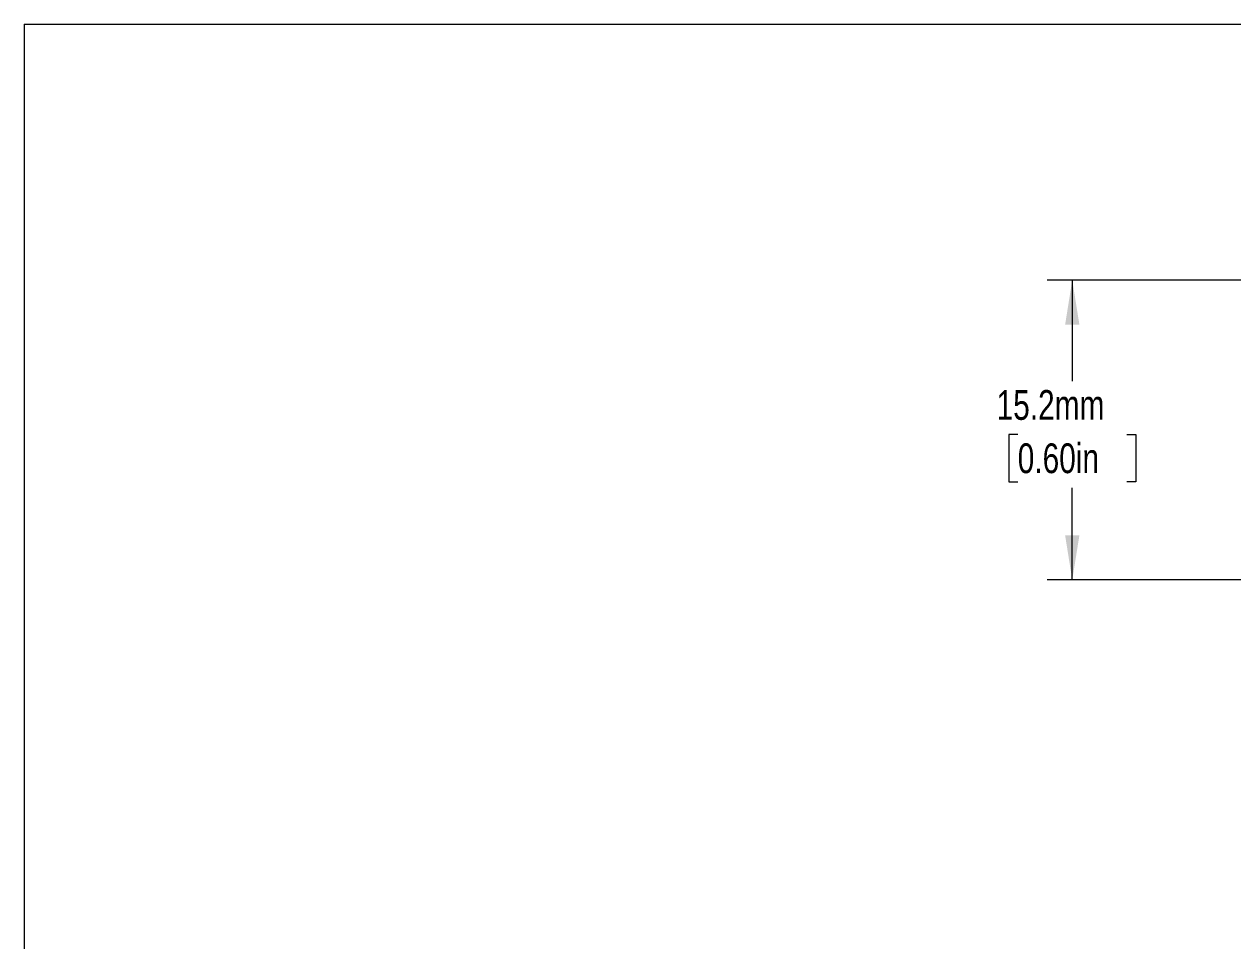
# Model space of a CAD drawing. Header units: millimetres. Extents: x 2 to 278, y 1 to 215.
# Drawn here: x 1.6 to 87.5, y 149.4 to 214.6 of the extents above; entities that cross this region are included whole.
import ezdxf

# ---------------------------------------------------------------- set-up
doc = ezdxf.new("R2010")
doc.units = ezdxf.units.MM
doc.styles.add('SLDTEXTSTYLE0', font='TXT', dxfattribs={"width": 0.75})
doc.dimstyles.new('SLDDIMSTYLE2', dxfattribs={"dimtxt": 2.116667, "dimasz": 3.175, "dimexe": 0, "dimexo": 0.0625, "dimgap": 0.529167, "dimtad": 0, "dimtih": 1, "dimtoh": 1, "dimdec": 1, "dimlfac": 0.714286, "dimrnd": 1e-09, "dimzin": 12, "dimdsep": 46, "dimtxsty": 'SLDTEXTSTYLE0', "dimsah": 1, "dimcen": 0.09, "dimadec": 0, "dimazin": 3, "dimtfac": 1, "dimtdec": 1, "dimtofl": 0, "dimtmove": 0, "dimatfit": 3, "dimfxl": 1, "dimfrac": 2, "dimtolj": 1, "dimtzin": 12, "dimarcsym": 0})

# ---------------------------------------------------------------- blocks, each defined once
blk = doc.blocks.new('_D_8')
at = {"color": 8, "linetype": 'Continuous', "lineweight": 0}
for p, q in [((91.546, 196.444), (74.349, 196.444)), ((76.127, 196.444), (76.127, 189.251)), ((72.248, 185.459), (71.605, 185.459)), ((71.605, 185.459), (71.605, 182.096)), ((80.006, 185.459), (80.649, 185.459)), ((80.649, 185.459), (80.649, 182.096)), ((71.605, 182.096), (72.248, 182.096)), ((76.127, 175.108), (76.127, 181.667)), ((80.649, 182.096), (80.006, 182.096)), ((91.546, 175.108), (74.349, 175.108))]:
    blk.add_line(p, q, dxfattribs=at)
at = {"color": 8, "linetype": 'Continuous', "lineweight": 18}
for points in [[(76.127, 196.444), (75.619, 193.269), (76.635, 193.269)], [(76.127, 175.108), (76.635, 178.283), (75.619, 178.283)]]:
    blk.add_solid(points, dxfattribs=at)
at = {"color": 8, "linetype": 'Continuous', "lineweight": 18, "char_height": 2.1167, "attachment_point": 1, "style": 'SLDTEXTSTYLE0'}
for s, insert in [('15.2mm', (70.745, 188.617)), ('0.60in', (72.248, 184.824))]:
    blk.add_mtext(s, dxfattribs=dict(at, insert=insert))

msp = doc.modelspace()

# ---------------------------------------------------------------- linework, layer by layer
at = {"color": 7, "linetype": 'Continuous', "lineweight": 18}
for q in [(277.989, 214.645), (1.579, 0.903)]:
    msp.add_line((1.579, 214.645), q, dxfattribs=at)

# ---------------------------------------------------------------- dimensions: what is measured, and where the dimension line sits
at = {"color": 8, "linetype": 'Continuous', "lineweight": 18}
dim = msp.add_linear_dim(base=(76.127, 196.444), p1=(92.816, 175.108), p2=(92.816, 196.444), angle=90, dimstyle='SLDDIMSTYLE2', dxfattribs=at)
dim.commit()
dim.dimension.update_dxf_attribs({"geometry": '_D_8', "text_midpoint": (76.127, 185.459), "dimtype": 160})

doc.saveas('drawing.dxf')
